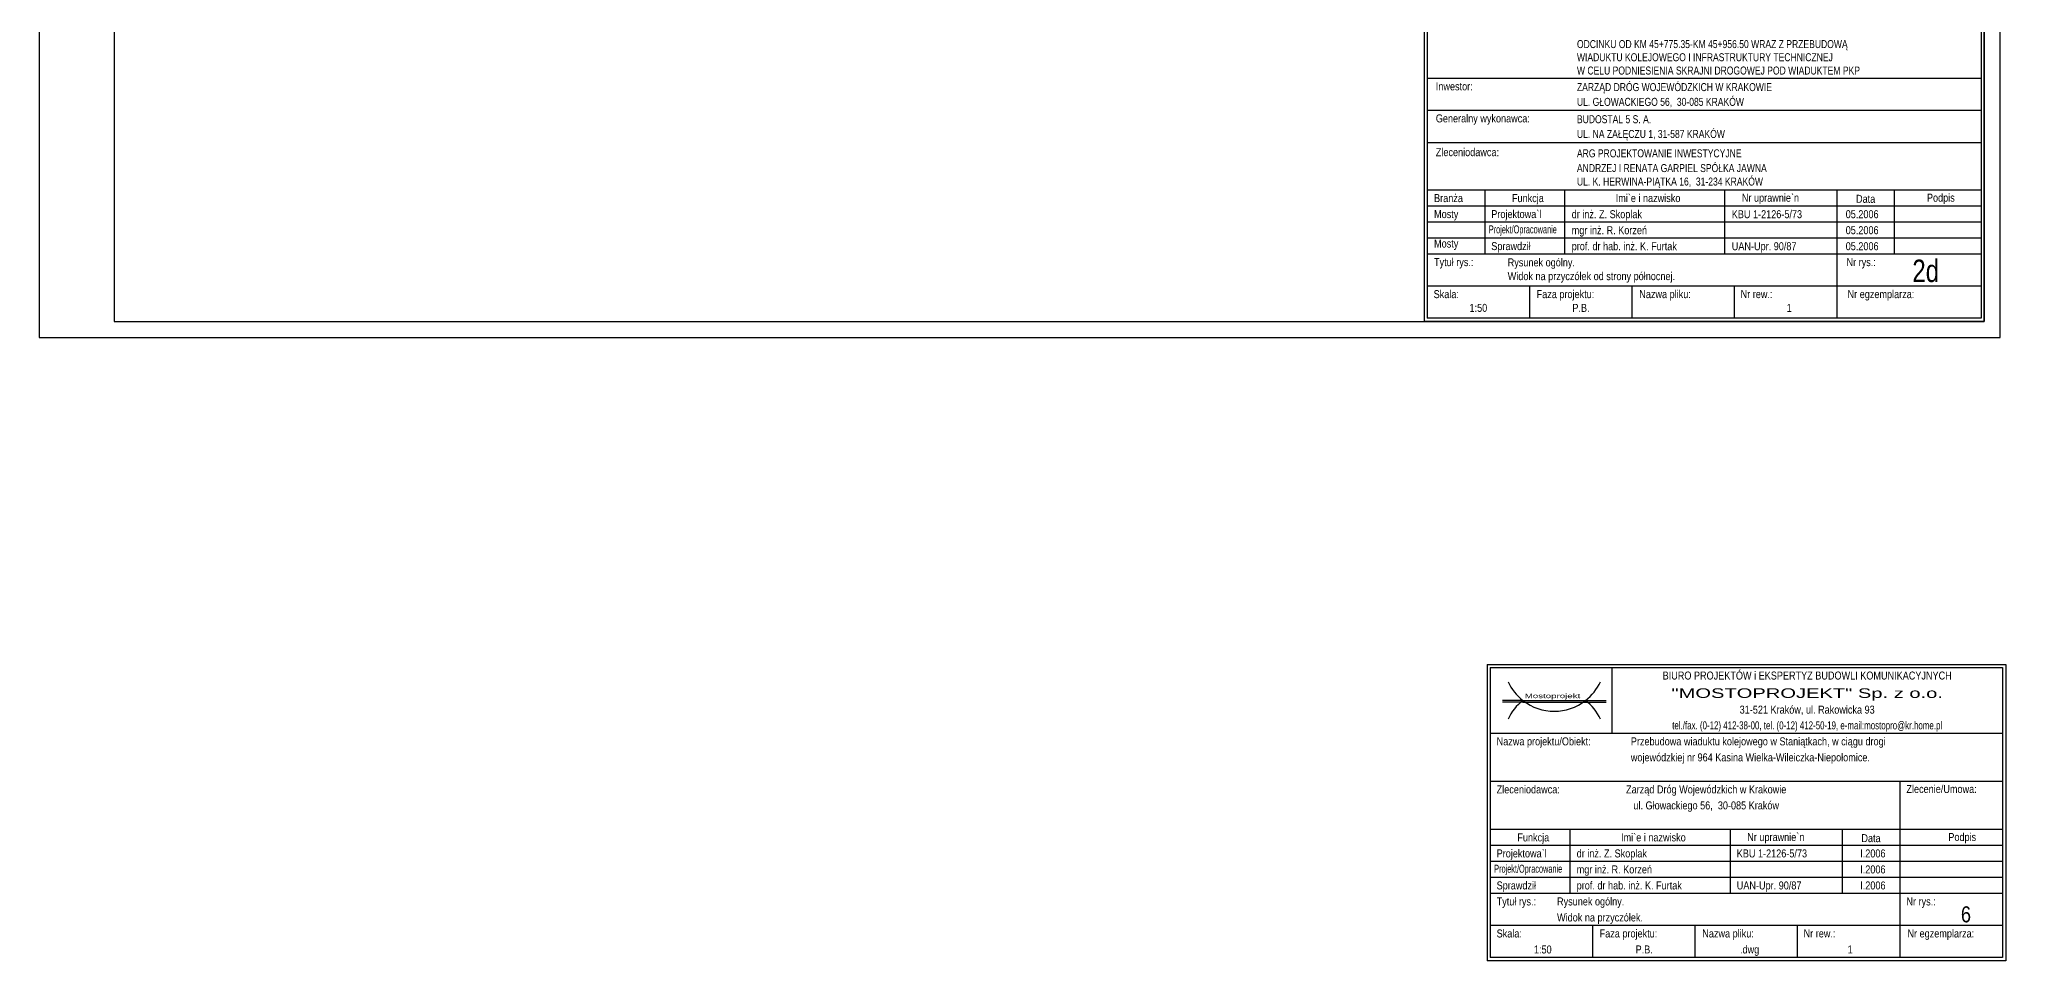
# Model space of a CAD drawing. Header units: millimetres. Extents: x -1069826 to 2704411, y -432732 to 412301.
# Drawn here: x 564152 to 594862, y -48411 to -34022 of the extents above; entities that cross this region are included whole.
import ezdxf
from ezdxf.enums import TextEntityAlignment as Align

# ---------------------------------------------------------------- set-up
doc = ezdxf.new("R2010")
doc.units = ezdxf.units.MM
doc.header["$LTSCALE"] = 1000
doc.header["$MEASUREMENT"] = 0
for name, color, linetype in [('0-RAM-L', 7, 'Continuous'), ('0-T', 7, 'Continuous'), ('0-TAB-L', 7, 'Continuous'), ('0-XX0-T', 7, 'Continuous'), ('DROGO-T', 7, 'Continuous'), ('DZIAŁKI', 7, 'Continuous'), ('RAMKA_TABELKA', 7, 'Continuous')]:
    doc.layers.add(name, color=color, linetype=linetype)
doc.styles.add('CDMSTYLE', font='CDMSIMPL', dxfattribs={"width": 0.8, "bigfont": 'CDMBIGPL'})
doc.styles.add('PAWEL', font='arial.ttf')

# ---------------------------------------------------------------- blocks, each defined once
blk = doc.blocks.new('MOST_TAB_SKOP')
at = {"color": 9, "lineweight": 25}
for p, q in [((-167, 97.56), (-5, 97.56)), ((-167, 97.56), (-167, 5)), ((-166, 96.56), (-6, 96.56)), ((-166, 96.56), (-166, 6)), ((-128, 96.56), (-128, 76)), ((-6, 96.56), (-6, 6)), ((-5, 97.56), (-5, 5)), ((-6, 76), (-166, 76)), ((-6, 61), (-166, 61)), ((-38, 6), (-38, 61)), ((-6, 46), (-166, 46)), ((-141, 26), (-141, 46)), ((-91, 26), (-91, 46)), ((-56, 26), (-56, 46)), ((-6, 41), (-166, 41)), ((-6, 36), (-166, 36)), ((-6, 31), (-166, 31)), ((-6, 26), (-166, 26)), ((-6, 16), (-166, 16)), ((-134, 6), (-134, 16)), ((-102, 6), (-102, 16)), ((-70, 6), (-70, 16)), ((-5, 5), (-167, 5)), ((-6, 6), (-166, 6))]:
    blk.add_line(p, q, dxfattribs=at)
at = {"color": 1}
for p, q in [((-155.8, 86.28), (-162.22, 86.28)), ((-155.8, 86.28), (-136.2, 86.28)), ((-136.2, 86.28), (-129.78, 86.28))]:
    blk.add_line(p, q, dxfattribs=at)
at = {"color": 40}
for p, q in [((-155.8, 85.78), (-162.22, 85.78)), ((-155.8, 85.78), (-136.2, 85.78)), ((-136.2, 85.78), (-129.78, 85.78))]:
    blk.add_line(p, q, dxfattribs=at)
at = {"color": 9}
for centre, start, end in [((-146, 98.85), 205.12893, 232.06836), ((-146, 73.7), 25.12893, 52.06836)]:
    blk.add_arc(centre, 15.94, start, end, dxfattribs=at)
at = {"color": 5}
for centre, start, end in [((-146, 73.7), 127.93164, 154.87107), ((-146, 98.85), 232.06836, 307.93164), ((-146, 98.85), 307.93164, 334.87107)]:
    blk.add_arc(centre, 15.94, start, end, dxfattribs=at)
at = {"color": 3, "style": 'CDMSTYLE', "width": 0.85}
for s, p in [('BIURO PROJEKTÓW i EKSPERTYZ BUDOWLI KOMUNIKACYJNYCH', (-67, 92.81)), ('31-521 Kraków, ul. Rakowicka 93', (-67, 82.16))]:
    blk.add_text(s, height=2.5, dxfattribs=at).set_placement(p, align=Align.CENTER)
at = {"color": 9, "style": 'PAWEL', "width": 1.55}
blk.add_text('Mostoprojekt', height=1.4, dxfattribs=at).set_placement((-155.23, 86.99))
at = {"color": 1, "style": 'PAWEL', "width": 1.5}
blk.add_text('"MOSTOPROJEKT" Sp. z o.o.', height=3, dxfattribs=at).set_placement((-67, 87.07), align=Align.CENTER)
at = {"color": 2, "style": 'CDMSTYLE', "width": 0.74}
blk.add_text('tel./fax. (0-12) 412-38-00, tel. (0-12) 412-50-19, e-mail:mostopro@kr.home.pl', height=2.5, dxfattribs=at).set_placement((-67, 77.25), align=Align.CENTER)
at = {"color": 1, "linetype": 'Continuous', "lineweight": 25, "style": 'CDMSTYLE'}
for s, width, p in [('Nazwa projektu/Obiekt:', 0.85, (-164, 72.25)), ('Zleceniodawca:', 0.85, (-164, 57.25)), ('Zlecenie/Umowa:', 0.85, (-36, 57.37)), ('Funkcja', 0.85, (-157.54, 42.25)), ('Imi`e i nazwisko', 0.85, (-125.14, 42.25)), ('Nr uprawnie`n', 0.85, (-85.72, 42.36)), ('Data', 0.85, (-50.07, 42.02)), ('Podpis', 0.85, (-22.91, 42.37)), ('Projektowa`l', 0.85, (-164, 37.25)), ('Projekt/Opracowanie', 0.6, (-164.77, 32.47)), ('Tytuł rys.:', 0.85, (-164, 22.25)), ('Sprawdził', 0.85, (-164, 27.25)), ('Nr rys.:', 0.85, (-36, 22.25)), ('Skala:', 0.85, (-164, 12.25)), ('Faza projektu:', 0.85, (-131.83, 12.25)), ('Nazwa pliku:', 0.85, (-99.77, 12.25)), ('Nr rew.:', 0.85, (-68.11, 12.25)), ('Nr egzemplarza:', 0.85, (-35.68, 12.25))]:
    blk.add_text(s, height=2.5, dxfattribs=dict(at, width=width)).set_placement(p)
at = {"color": 3, "lineweight": 25, "style": 'CDMSTYLE', "width": 0.85}
for tag, p in [('OBIEKT1', (-122.09, 72.25)), ('OBIEKT2', (-122.09, 67.25)), ('OBIEKT3', (-122.09, 62.25)), ('GŁÓWNY_PROJEKTANT', (-139, 37.25)), ('UPRAW1', (-89, 37.25)), ('PROJEKTANT', (-139, 32.25)), ('UPRAW2', (-89, 32.25)), ('NAZWARYS1', (-145.13, 22.25)), ('SPRAWDZIŁ', (-139, 27.25)), ('UPRAW3', (-89, 27.25)), ('NAZWARYS2', (-145.13, 17.25))]:
    blk.add_attdef(tag, p, '', height=2.5, dxfattribs=at)
for tag, p in [('ZLECENIODAWCA1', (-98.54, 57.25)), ('ZLECENIODAWCA2', (-98.54, 52.25)), ('ZLECENIODAWCA3', (-98.54, 47.25)), ('ZLEC1', (-21.49, 52.25)), ('ZLEC2', (-21.49, 47.25)), ('DATA', (-46.49, 37.25)), ('DATA', (-46.49, 32.25)), ('DATA', (-46.49, 27.25)), ('SKALA', (-149.58, 7.25)), ('FAZA', (-117.91, 7.25)), ('NUMER', (-53.59, 7.25))]:
    blk.add_attdef(tag, text='', height=2.5, dxfattribs=at).set_placement(p, align=Align.CENTER)
at = {"color": 4, "linetype": 'Continuous', "style": 'CDMSTYLE', "width": 0.85}
blk.add_attdef('NUMER', text='', height=5, dxfattribs=at).set_placement((-17.41, 16.97), align=Align.CENTER)
at = {"color": 2, "lineweight": 25, "style": 'CDMSTYLE', "width": 0.85}
blk.add_attdef('NAZPLIKU', text='', height=2.5, dxfattribs=at).set_placement((-84.98, 7.25), align=Align.CENTER)

msp = doc.modelspace()

# ---------------------------------------------------------------- linework, layer by layer
at = {"color": 9, "lineweight": 25}
for p, q in [((585778.0882, -32487.8921), (585778.0882, -38426.3703)), ((585828.0882, -32537.8921), (585828.0882, -38376.3703)), ((594478.0882, -32537.8921), (594478.0882, -38376.3703)), ((594528.0882, -32487.6421), (594528.0882, -38426.3703)), ((594478.0882, -34631.788), (585828.0882, -34631.788)), ((594478.0882, -34631.788), (586478.0882, -34631.788)), ((594478.0882, -35131.788), (585828.0882, -35131.788)), ((594478.0882, -35131.788), (586478.0882, -35131.788)), ((594478.0882, -35638.6076), (585828.0882, -35638.6076)), ((594478.0882, -36376.3703), (585828.0882, -36376.3703)), ((587978.0882, -37376.3703), (587978.0882, -36376.3703)), ((590478.0882, -37376.3703), (590478.0882, -36376.3703)), ((592228.0882, -37376.3703), (592228.0882, -36376.3703)), ((593128.0882, -37376.3703), (593128.0882, -36376.3703)), ((594478.0882, -36626.3703), (585828.0882, -36626.3703)), ((594478.0882, -36876.3703), (585828.0882, -36876.3703)), ((594478.0882, -37126.3703), (585828.0882, -37126.3703)), ((594478.0882, -37376.3703), (585828.0882, -37376.3703)), ((592228.0882, -38376.3703), (592228.0882, -37376.3703)), ((594478.0882, -37876.3703), (585828.0882, -37876.3703)), ((587428.0882, -38376.3703), (587428.0882, -37876.3703)), ((589028.0882, -38376.3703), (589028.0882, -37876.3703)), ((590628.0882, -38376.3703), (590628.0882, -37876.3703)), ((594478.0882, -38376.3703), (585828.0882, -38376.3703)), ((594528.0882, -38426.3703), (585778.0882, -38426.3703))]:
    msp.add_line(p, q, dxfattribs=at)
at = {"layer": '0-RAM-L', "color": 3, "linetype": 'Continuous'}
for points in [[(564151.5148, -38676.3703), (594778.0882, -38676.3703), (594778.0882, -8976.3703), (564151.5148, -8976.3703)], [(565319.3272, -38426.3703), (594528.0882, -38426.3703), (594528.0882, -9226.3703), (565319.3272, -9226.3703)]]:
    msp.add_lwpolyline(points, close=True, dxfattribs=at)
at = {"layer": 'DZIAŁKI', "color": 9, "linetype": 'Continuous'}
msp.add_line((586725.892, -36376.3703), (586725.892, -37376.3703), dxfattribs=at)

# ---------------------------------------------------------------- block references
at = {"layer": '0-XX0-T', "color": 1, "linetype": 'Continuous'}
ref = msp.add_blockref('MOST_TAB_SKOP', (595111.9009, -48660.871), dxfattribs=dict(at, xscale=50, yscale=50, zscale=10))
ref.add_attrib('OBIEKT1', 'Przebudowa wiaduktu kolejowego w Staniątkach, w ciągu drogi ', (589007.3428, -45048.371), dxfattribs={"layer": '0', "color": 3, "lineweight": 25, "height": 125, "style": 'CDMSTYLE', "width": 0.85})
ref.add_attrib('OBIEKT2', 'wojewódzkiej nr 964 Kasina Wielka-Wileiczka-Niepołomice. ', (589007.3428, -45298.371), dxfattribs={"layer": '0', "color": 3, "lineweight": 25, "height": 125, "style": 'CDMSTYLE', "width": 0.85})
ref.add_attrib('ZLECENIODAWCA1', 'Zarząd Dróg Wojewódzkich w Krakowie', dxfattribs={"layer": '0', "color": 3, "lineweight": 25, "height": 125, "style": 'CDMSTYLE', "width": 0.85}).set_placement((590184.8562, -45798.371), align=Align.CENTER)
ref.add_attrib('ZLECENIODAWCA2', 'ul. Głowackiego 56,  30-085 Kraków', dxfattribs={"layer": '0', "color": 3, "lineweight": 25, "height": 125, "style": 'CDMSTYLE', "width": 0.85}).set_placement((590184.8562, -46048.371), align=Align.CENTER)
ref.add_attrib('GŁÓWNY_PROJEKTANT', 'dr inż. Z. Skoplak', (588161.9009, -46798.371), dxfattribs={"layer": '0', "color": 3, "lineweight": 25, "height": 125, "style": 'CDMSTYLE', "width": 0.85})
ref.add_attrib('UPRAW1', 'KBU 1-2126-5/73', (590661.9009, -46798.371), dxfattribs={"layer": '0', "color": 3, "lineweight": 25, "height": 125, "style": 'CDMSTYLE', "width": 0.85})
ref.add_attrib('DATA', 'I.2006', dxfattribs={"layer": '0', "color": 3, "lineweight": 25, "height": 125, "style": 'CDMSTYLE', "width": 0.85}).set_placement((592787.5985, -46798.371), align=Align.CENTER)
ref.add_attrib('PROJEKTANT', 'mgr inż. R. Korzeń', (588161.9009, -47048.371), dxfattribs={"layer": '0', "color": 3, "lineweight": 25, "height": 125, "style": 'CDMSTYLE', "width": 0.85})
ref.add_attrib('DATA', 'I.2006', dxfattribs={"layer": '0', "color": 3, "lineweight": 25, "height": 125, "style": 'CDMSTYLE', "width": 0.85}).set_placement((592787.5985, -47048.371), align=Align.CENTER)
ref.add_attrib('SPRAWDZIŁ', 'prof. dr hab. inż. K. Furtak ', (588161.9009, -47298.371), dxfattribs={"layer": '0', "color": 3, "lineweight": 25, "height": 125, "style": 'CDMSTYLE', "width": 0.85})
ref.add_attrib('UPRAW3', 'UAN-Upr. 90/87 ', (590661.9009, -47298.371), dxfattribs={"layer": '0', "color": 3, "lineweight": 25, "height": 125, "style": 'CDMSTYLE', "width": 0.85})
ref.add_attrib('DATA', 'I.2006', dxfattribs={"layer": '0', "color": 3, "lineweight": 25, "height": 125, "style": 'CDMSTYLE', "width": 0.85}).set_placement((592787.5985, -47298.371), align=Align.CENTER)
ref.add_attrib('NAZWARYS1', 'Rysunek ogólny.', (587855.2445, -47548.371), dxfattribs={"layer": '0', "color": 3, "lineweight": 25, "height": 125, "style": 'CDMSTYLE', "width": 0.85})
ref.add_attrib('NAZWARYS2', 'Widok na przyczółek.', (587855.2445, -47798.371), dxfattribs={"layer": '0', "color": 3, "lineweight": 25, "height": 125, "style": 'CDMSTYLE', "width": 0.85})
ref.add_attrib('NUMER', '6', dxfattribs={"layer": '0', "color": 4, "linetype": 'Continuous', "height": 250, "style": 'CDMSTYLE', "width": 0.85}).set_placement((594241.6422, -47812.2573), align=Align.CENTER)
ref.add_attrib('SKALA', '1:50', dxfattribs={"layer": '0', "color": 3, "lineweight": 25, "height": 125, "style": 'CDMSTYLE', "width": 0.85}).set_placement((587632.7429, -48298.371), align=Align.CENTER)
ref.add_attrib('FAZA', 'P.B.', dxfattribs={"layer": '0', "color": 3, "lineweight": 25, "height": 125, "style": 'CDMSTYLE', "width": 0.85}).set_placement((589216.4805, -48298.371), align=Align.CENTER)
ref.add_attrib('NAZPLIKU', '.dwg', dxfattribs={"layer": '0', "color": 2, "lineweight": 25, "height": 125, "style": 'CDMSTYLE', "width": 0.85}).set_placement((590863.1157, -48298.371), align=Align.CENTER)
ref.add_attrib('NUMER', '1', dxfattribs={"layer": '0', "color": 3, "lineweight": 25, "height": 125, "style": 'CDMSTYLE', "width": 0.85}).set_placement((592432.1621, -48298.371), align=Align.CENTER)

# ---------------------------------------------------------------- texts
at = {"color": 1, "linetype": 'Continuous', "lineweight": 25, "style": 'CDMSTYLE'}
for s, width, p in [('Inwestor:', 0.85, (585961.8114, -34819.288)), ('Generalny wykonawca:', 0.85, (585961.8114, -35319.288)), ('Zleceniodawca:', 0.85, (585961.8114, -35846.7437)), ('Funkcja', 0.85, (587151.3318, -36563.8703)), ('Imi`e i nazwisko', 0.85, (588771.1519, -36563.8703)), ('Nr uprawnie`n', 0.85, (590742.066, -36558.4718)), ('Data', 0.85, (592524.7544, -36575.3889)), ('Podpis', 0.85, (593632.4685, -36557.6806)), ('Projektowa`l', 0.85, (586828.0882, -36813.8703)), ('Projekt/Opracowanie', 0.6, (586789.4295, -37052.6408)), ('Tytuł rys.:', 0.85, (585934.0739, -37563.8703)), ('Sprawdził', 0.85, (586828.0882, -37313.8703)), ('Nr rys.:', 0.85, (592376.5176, -37563.8703)), ('Skala:', 0.85, (585928.0882, -38063.8703)), ('Faza projektu:', 0.85, (587536.3515, -38063.8703)), ('Nazwa pliku:', 0.85, (589139.3697, -38063.8703)), ('Nr rew.:', 0.85, (590722.5422, -38063.8703)), ('Nr egzemplarza:', 0.85, (592392.7622, -38063.8703))]:
    msp.add_text(s, height=125, dxfattribs=dict(at, width=width)).set_placement(p)
at = {"layer": '0-T', "color": 4, "linetype": 'Continuous', "style": 'CDMSTYLE', "width": 0.8}
msp.add_text('2d', height=350, dxfattribs=at).set_placement((593404.8232, -37812.198))
at = {"layer": '0-TAB-L', "color": 3, "linetype": 'Continuous', "style": 'CDMSTYLE', "width": 0.85}
for s, p in [('dr inż. Z. Skoplak', (588084.2182, -36815.5887)), ('KBU 1-2126-5/73', (590584.2182, -36815.5887)), ('05.2006', (592363.3384, -36815.5887)), ('mgr inż. R. Korzeń', (588084.2182, -37065.5887)), ('05.2006', (592363.3384, -37065.5887)), ('Rysunek ogólny.', (587084.6131, -37568.2743)), ('prof. dr hab. inż. K. Furtak', (588084.2182, -37315.5887)), ('UAN-Upr. 90/87', (590584.2182, -37315.5887)), ('05.2006', (592363.3384, -37315.5887)), ('Widok na przyczółek od strony północnej.', (587084.6131, -37783.2217)), ('1:50', (586488.3462, -38278.1837)), ('P.B.', (588094.6014, -38278.1837)), ('1', (591441.8305, -38278.1837))]:
    msp.add_text(s, height=125, dxfattribs=at).set_placement(p)
at = {"layer": 'DROGO-T', "color": 3, "linetype": 'Continuous', "style": 'CDMSTYLE', "width": 0.8}
for s, p in [('ODCINKU OD KM 45+775.35-KM 45+956.50 WRAZ Z PRZEBUDOWĄ ', (588165.9723, -34158.5977)), ('WIADUKTU KOLEJOWEGO I INFRASTRUKTURY TECHNICZNEJ ', (588165.9723, -34364.1621)), ('W CELU PODNIESIENIA SKRAJNI DROGOWEJ POD WIADUKTEM PKP', (588165.9723, -34571.7659)), ('ZARZĄD DRÓG WOJEWÓDZKICH W KRAKOWIE', (588165.9723, -34830.6053)), ('UL. GŁOWACKIEGO 56,  30-085 KRAKÓW', (588165.9723, -35060.928)), ('BUDOSTAL 5 S. A. ', (588165.9723, -35332.0964)), ('UL. NA ZAŁĘCZU 1, 31-587 KRAKÓW', (588165.9723, -35562.4191)), ('ARG PROJEKTOWANIE INWESTYCYJNE', (588165.9723, -35864.7978)), ('ANDRZEJ I RENATA GARPIEL SPÓŁKA JAWNA', (588165.9723, -36095.1205)), ('UL. K. HERWINA-PIĄTKA 16,  31-234 KRAKÓW', (588165.9723, -36305.324))]:
    msp.add_text(s, height=125, dxfattribs=at).set_placement(p)
at = {"layer": 'RAMKA_TABELKA', "color": 1, "linetype": 'Continuous', "lineweight": 25, "style": 'CDMSTYLE', "width": 0.85}
for s, p in [('Branża', (585934.836, -36563.8703)), ('Mosty', (585934.836, -36813.8703)), ('Mosty', (585934.836, -37273.9525))]:
    msp.add_text(s, height=125, dxfattribs=at).set_placement(p)

doc.saveas('drawing.dxf')
